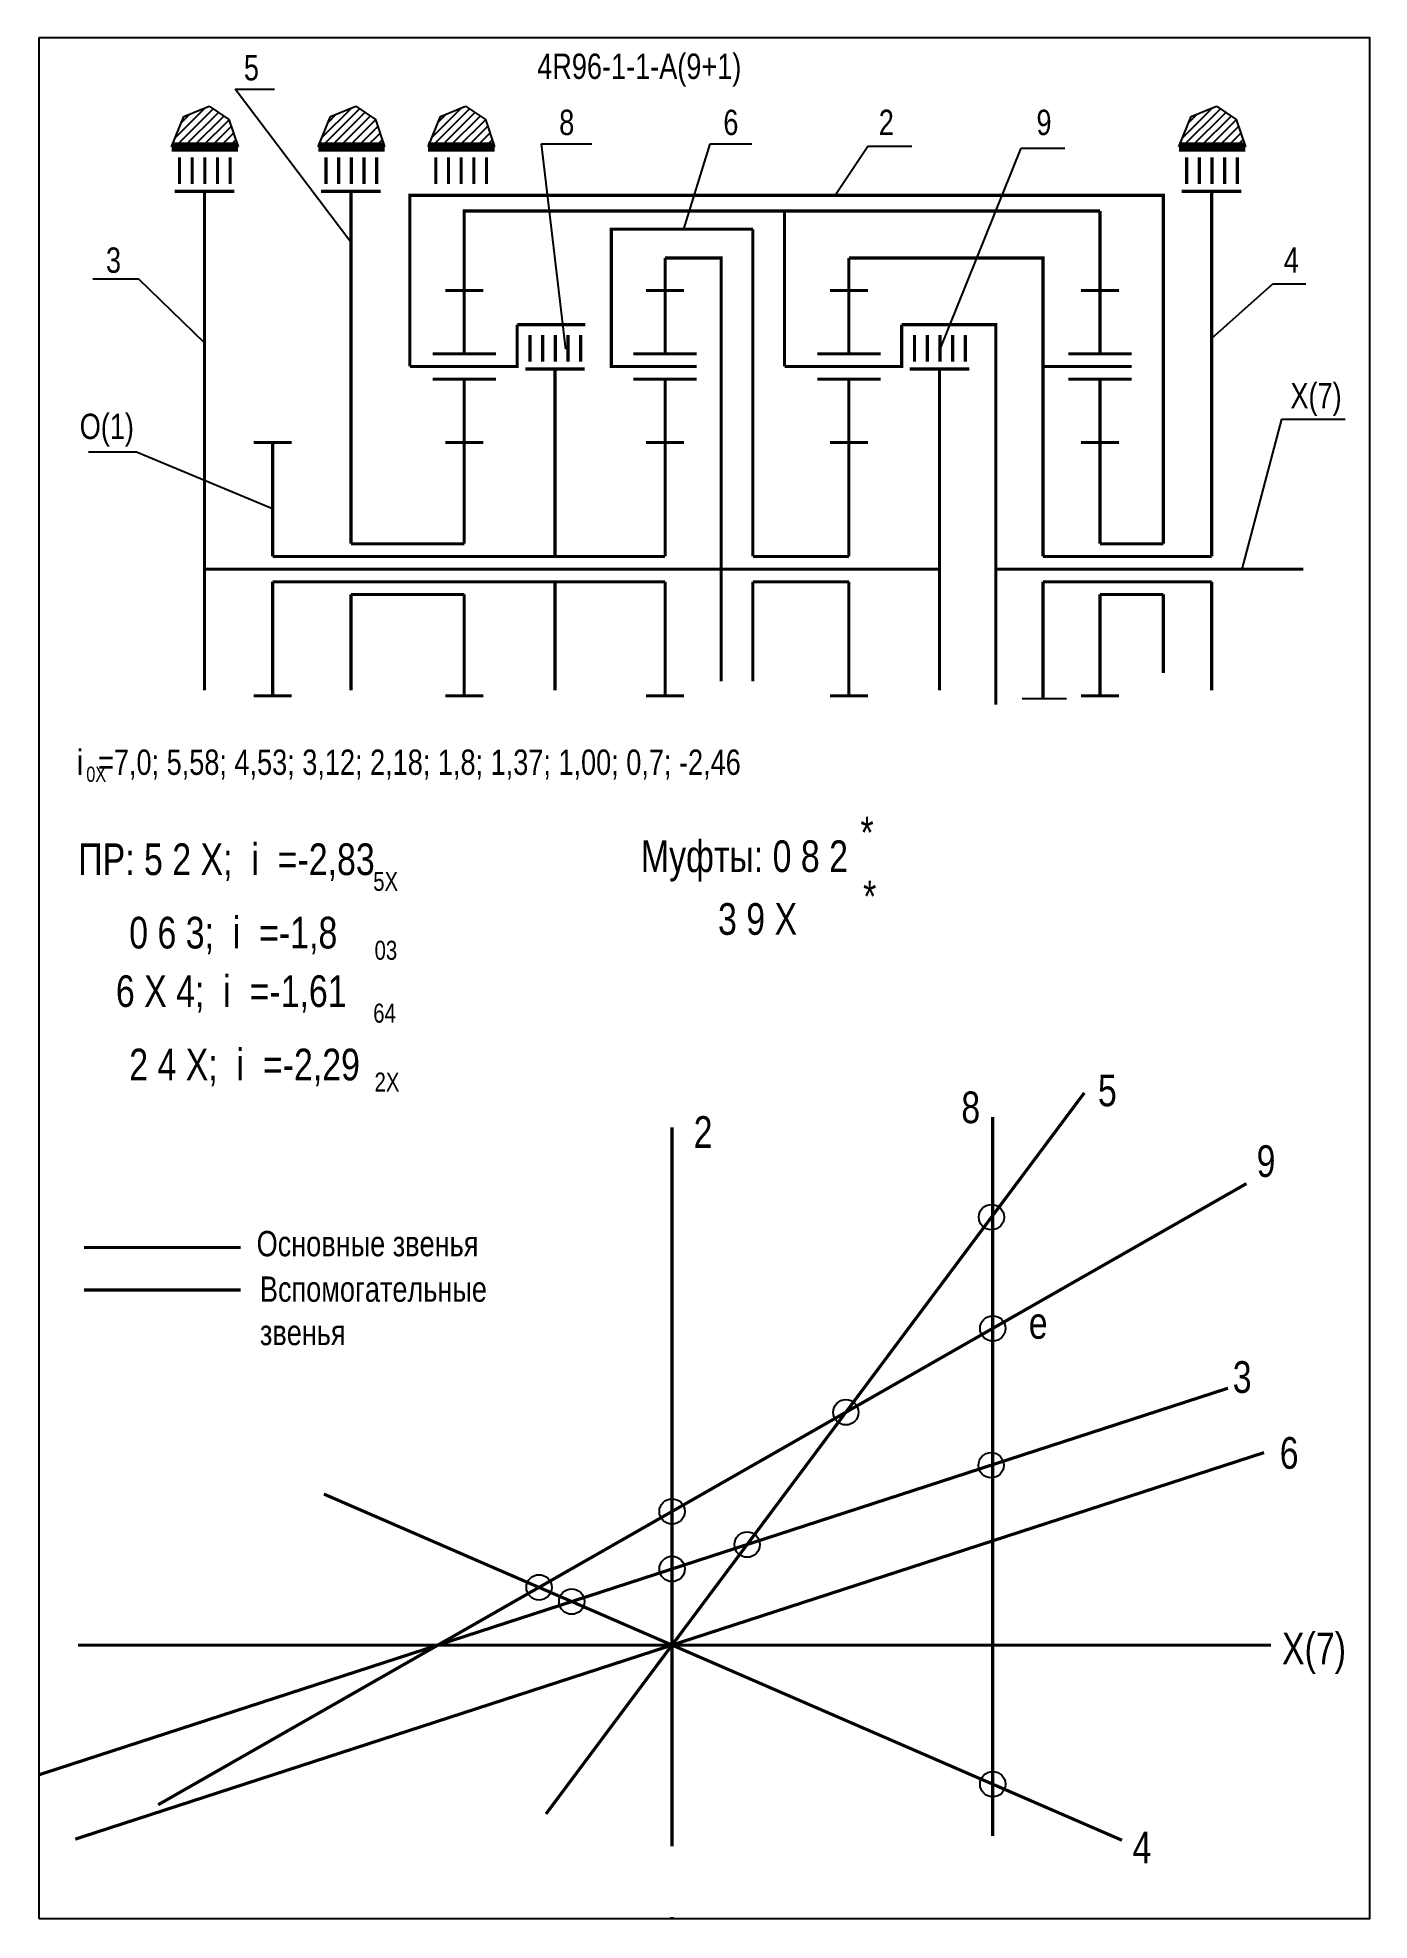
# Model space of a CAD drawing. Extents: x -353 to -142, y 153 to 450.
import ezdxf

# ---------------------------------------------------------------- set-up
doc = ezdxf.new("R2010")
doc.units = 0
doc.header["$LTSCALE"] = 15
doc.linetypes.add('DASHED', pattern=[0.75, 0.5, -0.25])
doc.layers.add('DIM', color=92, linetype='CONTINUOUS')
doc.layers.add('MAIN', color=5, linetype='CONTINUOUS')
doc.styles.add('AMK', font='amk.shx', dxfattribs={"width": 0.8})

msp = doc.modelspace()

# ---------------------------------------------------------------- hatches: boundary and pattern name
at = {"layer": 'DIM'}
h = msp.add_hatch(dxfattribs=at)
h.set_pattern_fill('_USER', color=0, angle=45, style=0, pattern_type=0)
h.set_pattern_definition([(45, (-79.2852, 6.9098), (-0.7071068, 0.7071068), [])])
h.paths.add_polyline_path([(-329.58, 437.43), (-331.53, 432.61), (-321.03, 432.61), (-322.48, 436.93), (-325.59, 439.05)])
h = msp.add_hatch(dxfattribs=at)
h.set_pattern_fill('_USER', color=0, angle=45, style=0, pattern_type=0)
h.set_pattern_definition([(45, (-56.155, 6.9098), (-0.7071068, 0.7071068), [])])
h.paths.add_polyline_path([(-306.45, 437.43), (-308.39, 432.61), (-297.9, 432.61), (-299.35, 436.93), (-302.46, 439.05)])
h = msp.add_hatch(dxfattribs=at)
h.set_pattern_fill('_USER', color=0, angle=45, style=0, pattern_type=0)
h.set_pattern_definition([(45, (-38.8072, 6.9098), (-0.7071068, 0.7071068), [])])
h.paths.add_polyline_path([(-289.1, 437.43), (-291.05, 432.61), (-280.55, 432.61), (-282, 436.93), (-285.12, 439.05)])
h = msp.add_hatch(dxfattribs=at)
h.set_pattern_fill('_USER', color=0, angle=45, style=0, pattern_type=0)
h.set_pattern_definition([(45, (79.7355, 6.9098), (-0.7071068, 0.7071068), [])])
h.paths.add_polyline_path([(-170.56, 437.43), (-172.5, 432.61), (-162.01, 432.61), (-163.46, 436.93), (-166.57, 439.05)])

# ---------------------------------------------------------------- linework, layer by layer
at = {"layer": 'DIM', "color": 0}
for p, q in [((-303.22, 417.57), (-321.5, 441.74)), ((-321.5, 441.74), (-315.28, 441.74)), ((-331.53, 432.61), (-329.58, 437.43)), ((-329.58, 437.43), (-325.59, 439.05)), ((-325.59, 439.05), (-322.48, 436.93)), ((-308.39, 432.61), (-306.45, 437.43)), ((-306.45, 437.43), (-302.46, 439.05)), ((-302.46, 439.05), (-299.35, 436.93)), ((-291.05, 432.61), (-289.1, 437.43)), ((-289.1, 437.43), (-285.12, 439.05)), ((-285.12, 439.05), (-282, 436.93)), ((-172.5, 432.61), (-170.56, 437.43)), ((-170.56, 437.43), (-166.57, 439.05)), ((-166.57, 439.05), (-163.46, 436.93)), ((-322.48, 436.93), (-321.03, 432.61)), ((-299.35, 436.93), (-297.9, 432.61)), ((-282, 436.93), (-280.55, 432.61)), ((-163.46, 436.93), (-162.01, 432.61)), ((-269.31, 400.66), (-273.11, 433.11)), ((-273.11, 433.11), (-265.16, 433.11)), ((-250.64, 419.62), (-246.49, 433.11)), ((-246.49, 433.11), (-239.92, 433.11)), ((-226.79, 424.98), (-221.6, 432.76)), ((-221.6, 432.76), (-214.69, 432.76)), ((-210.2, 400.66), (-197.41, 432.42)), ((-197.41, 432.42), (-190.49, 432.42)), ((-336.71, 411.71), (-343.97, 411.71)), ((-326.35, 401.69), (-336.71, 411.71)), ((-167.33, 402.38), (-157.66, 411.01)), ((-157.66, 411.01), (-152.47, 411.01)), ((-162.49, 365.95), (-156.27, 389.61)), ((-156.27, 389.61), (-146.25, 389.61)), ((-337.06, 384.43), (-344.66, 384.43)), ((-315.58, 375.46), (-337.06, 384.43)), ((-197.27, 345.54), (-190.24, 345.54))]:
    msp.add_line(p, q, dxfattribs=at)
at = {"layer": 'DIM', "color": 0, "const_width": 0.5}
for points in [[(-326.35, 374.89), (-326.35, 425.59)], [(-303.22, 374.89), (-303.22, 425.59)], [(-174.95, 369.95), (-174.95, 424.98), (-293.91, 424.98), (-293.91, 397.95)], [(-167.33, 374.89), (-167.33, 425.59)], [(-285.33, 416.65), (-285.33, 422.5), (-184.96, 422.5)], [(-234.76, 422.5), (-234.76, 397.95)], [(-258.22, 397.95), (-262.1, 397.95), (-262.1, 419.62), (-239.76, 419.62)], [(-239.76, 419.62), (-239.76, 367.95)], [(-253.62, 415.08), (-244.76, 415.08), (-244.76, 348.25)], [(-224.61, 415.08), (-193.95, 415.08), (-193.95, 367.95)], [(-280.33, 397.95), (-276.97, 397.95), (-276.97, 404.56)], [(-219.61, 397.95), (-216.26, 397.95), (-216.26, 404.56)], [(-216.26, 404.56), (-201.39, 404.56), (-201.39, 344.54)], [(-271.01, 367.95), (-271.01, 397.54)], [(-210.29, 365.95), (-210.29, 397.54)], [(-326.35, 365.95), (-326.35, 374.89)], [(-303.22, 369.95), (-303.22, 374.89)], [(-167.33, 367.95), (-167.33, 374.89)], [(-303.22, 369.95), (-285.33, 369.95)], [(-326.35, 365.95), (-244.76, 365.95)], [(-326.35, 346.82), (-326.35, 365.95)], [(-315.58, 367.95), (-253.62, 367.95)], [(-244.76, 365.95), (-210.29, 365.95)], [(-239.76, 367.95), (-224.61, 367.95)], [(-210.29, 346.84), (-210.29, 365.95)], [(-201.39, 365.95), (-152.87, 365.95)], [(-193.95, 367.95), (-167.33, 367.95)], [(-315.58, 363.95), (-253.62, 363.95)], [(-271.01, 346.84), (-271.01, 363.95)], [(-239.76, 363.95), (-224.61, 363.95)], [(-239.76, 363.95), (-239.76, 348.25)], [(-193.95, 363.95), (-167.33, 363.95)], [(-193.95, 363.95), (-193.95, 345.54)], [(-167.33, 346.82), (-167.33, 363.95)], [(-303.22, 361.95), (-285.33, 361.95)], [(-303.22, 346.82), (-303.22, 361.95)], [(-174.95, 361.95), (-174.95, 349.53)], [(-272.42, 169.42), (-187.44, 283.26)], [(-201.89, 279.43), (-201.89, 165.92)], [(-252.52, 277.82), (-252.52, 164.31)], [(-161.83, 268.94), (-333.65, 170.87)], [(-345.35, 258.86), (-320.63, 258.86)], [(-352.43, 175.61), (-164.74, 236.64)], [(-181.48, 165.26), (-307.49, 219.92)], [(-346.33, 196.07), (-157.94, 196.07)], [(-252.52, 153.13), (-252.52, 152.87)]]:
    msp.add_lwpolyline(points, dxfattribs=at)
at = {"layer": 'DIM', "color": 0}
for points in [[(-184.96, 369.95, 0.5, 0.5, 0), (-174.95, 369.95, 0.5, 0.5, 0)], [(-184.96, 361.95, 0.5, 0.5, 0), (-174.95, 361.95, 0.5, 0.5, 0)]]:
    msp.add_lwpolyline(points, format="xyseb", dxfattribs=at)
at = {"layer": 'DIM', "color": 0, "linetype": 'DASHED'}
msp.add_lwpolyline([(-345.35, 252.15, 0.5, 0.5, 0), (-320.63, 252.15, 0.5, 0.5, 0)], format="xyseb", dxfattribs=at)
at = {"layer": 'DIM', "color": 0, "linetype": 'DASHED', "const_width": 0.5}
msp.add_lwpolyline([(-346.74, 165.44), (-159.05, 226.47)], dxfattribs=at)
at = {"layer": 'DIM', "color": 0}
for centre in [(-202.09, 263.64), (-201.89, 246.07), (-225.08, 232.83), (-202.14, 224.47), (-252.52, 217.17), (-240.67, 211.94), (-252.52, 208.09), (-273.52, 205.19), (-268.36, 202.94), (-201.89, 174.11)]:
    msp.add_circle(centre, 2, dxfattribs=at)
at = {"layer": 'MAIN'}
for points in [[(-352.43, 152.87), (-352.43, 449.87)], [(-352.43, 449.87), (-142.43, 449.87), (-142.43, 152.87), (-352.43, 152.87)]]:
    msp.add_lwpolyline(points, dxfattribs=at)
at = {"layer": 'MAIN', "color": 0}
for points, const_width in [([(-331.53, 432.61), (-321.03, 432.61)], 1.5), ([(-322.29, 430.96), (-322.29, 426.76)], 0.5), ([(-308.39, 432.61), (-297.9, 432.61)], 1.5), ([(-299.16, 430.96), (-299.16, 426.76)], 0.5), ([(-291.05, 432.61), (-280.55, 432.61)], 1.5), ([(-281.81, 430.96), (-281.81, 426.76)], 0.5), ([(-172.5, 432.61), (-162.01, 432.61)], 1.5), ([(-163.27, 430.96), (-163.27, 426.76)], 0.5), ([(-331.06, 425.59), (-321.65, 425.59)], 0.5), ([(-307.93, 425.59), (-298.52, 425.59)], 0.5), ([(-172.04, 425.59), (-162.63, 425.59)], 0.5), ([(-184.96, 399.95), (-184.96, 422.5)], 0.5), ([(-285.33, 409.95), (-285.33, 416.65)], 0.5), ([(-253.62, 409.95), (-253.62, 415.08)], 0.5), ([(-224.61, 409.95), (-224.61, 415.08)], 0.5), ([(-285.33, 409.95), (-288.33, 409.95)], 0.5), ([(-285.33, 399.95), (-285.33, 409.95)], 0.5), ([(-285.33, 409.95), (-282.33, 409.95)], 0.5), ([(-253.62, 409.95), (-256.62, 409.95)], 0.5), ([(-253.62, 399.95), (-253.62, 409.95)], 0.5), ([(-253.62, 409.95), (-250.62, 409.95)], 0.5), ([(-224.61, 409.95), (-227.61, 409.95)], 0.5), ([(-224.61, 399.95), (-224.61, 409.95)], 0.5), ([(-224.61, 409.95), (-221.61, 409.95)], 0.5), ([(-184.96, 409.95), (-187.96, 409.95)], 0.5), ([(-184.96, 409.95), (-181.96, 409.95)], 0.5), ([(-276.97, 404.56), (-266.23, 404.56)], 0.5), ([(-266.94, 402.91), (-266.94, 398.71)], 0.5), ([(-206.23, 402.91), (-206.23, 398.71)], 0.5), ([(-280.33, 397.95), (-293.91, 397.95)], 0.5), ([(-285.33, 395.95), (-290.33, 395.95)], 0.5), ([(-285.33, 385.95), (-285.33, 395.95), (-280.33, 395.95)], 0.5), ([(-275.71, 397.54), (-266.3, 397.54)], 0.5), ([(-253.62, 395.95), (-258.62, 395.95)], 0.5), ([(-248.62, 397.95), (-258.22, 397.95)], 0.5), ([(-253.62, 385.95), (-253.62, 395.95), (-248.62, 395.95)], 0.5), ([(-219.61, 397.95), (-234.76, 397.95)], 0.5), ([(-224.61, 395.95), (-229.61, 395.95)], 0.5), ([(-224.61, 385.95), (-224.61, 395.95), (-219.61, 395.95)], 0.5), ([(-215, 397.54), (-205.58, 397.54)], 0.5), ([(-179.96, 397.95), (-193.95, 397.95)], 0.5), ([(-184.96, 395.95), (-189.96, 395.95)], 0.5), ([(-184.96, 385.95), (-184.96, 395.95), (-179.96, 395.95)], 0.5), ([(-315.58, 385.95), (-318.58, 385.95)], 0.5), ([(-315.58, 367.95), (-315.58, 385.95)], 0.5), ([(-315.58, 385.95), (-312.58, 385.95)], 0.5), ([(-285.33, 385.95), (-288.33, 385.95)], 0.5), ([(-285.33, 369.95), (-285.33, 385.95)], 0.5), ([(-285.33, 385.95), (-282.33, 385.95)], 0.5), ([(-253.62, 385.95), (-256.62, 385.95)], 0.5), ([(-253.62, 367.95), (-253.62, 385.95)], 0.5), ([(-253.62, 385.95), (-250.62, 385.95)], 0.5), ([(-224.61, 385.95), (-227.61, 385.95)], 0.5), ([(-224.61, 367.95), (-224.61, 385.95)], 0.5), ([(-224.61, 385.95), (-221.61, 385.95)], 0.5), ([(-184.96, 385.95), (-187.96, 385.95)], 0.5), ([(-184.96, 369.95), (-184.96, 385.95)], 0.5), ([(-184.96, 385.95), (-181.96, 385.95)], 0.5), ([(-315.58, 363.95), (-315.58, 345.95)], 0.5), ([(-253.62, 363.95), (-253.62, 345.95)], 0.5), ([(-224.61, 363.95), (-224.61, 345.95)], 0.5), ([(-285.33, 361.95), (-285.33, 345.95)], 0.5), ([(-184.96, 361.95), (-184.96, 345.95)], 0.5), ([(-315.58, 345.95), (-318.58, 345.95)], 0.5), ([(-315.58, 345.95), (-312.58, 345.95)], 0.5), ([(-285.33, 345.95), (-288.33, 345.95)], 0.5), ([(-285.33, 345.95), (-282.33, 345.95)], 0.5), ([(-253.62, 345.95), (-256.62, 345.95)], 0.5), ([(-253.62, 345.95), (-250.62, 345.95)], 0.5), ([(-224.61, 345.95), (-227.61, 345.95)], 0.5), ([(-224.61, 345.95), (-221.61, 345.95)], 0.5), ([(-184.96, 345.95), (-187.96, 345.95)], 0.5), ([(-184.96, 345.95), (-181.96, 345.95)], 0.5)]:
    msp.add_lwpolyline(points, dxfattribs=dict(at, const_width=const_width))
for points in [[(-330.29, 430.96, 0.5, 0.5, 0), (-330.29, 426.76, 0.5, 0.5, 0)], [(-328.29, 430.96, 0.5, 0.5, 0), (-328.29, 426.76, 0.5, 0.5, 0)], [(-326.29, 430.96, 0.5, 0.5, 0), (-326.29, 426.76, 0.5, 0.5, 0)], [(-324.29, 430.96, 0.5, 0.5, 0), (-324.29, 426.76, 0.5, 0.5, 0)], [(-307.16, 430.96, 0.5, 0.5, 0), (-307.16, 426.76, 0.5, 0.5, 0)], [(-305.16, 430.96, 0.5, 0.5, 0), (-305.16, 426.76, 0.5, 0.5, 0)], [(-303.16, 430.96, 0.5, 0.5, 0), (-303.16, 426.76, 0.5, 0.5, 0)], [(-301.16, 430.96, 0.5, 0.5, 0), (-301.16, 426.76, 0.5, 0.5, 0)], [(-289.81, 430.96, 0.5, 0.5, 0), (-289.81, 426.76, 0.5, 0.5, 0)], [(-287.81, 430.96, 0.5, 0.5, 0), (-287.81, 426.76, 0.5, 0.5, 0)], [(-285.81, 430.96, 0.5, 0.5, 0), (-285.81, 426.76, 0.5, 0.5, 0)], [(-283.81, 430.96, 0.5, 0.5, 0), (-283.81, 426.76, 0.5, 0.5, 0)], [(-171.27, 430.96, 0.5, 0.5, 0), (-171.27, 426.76, 0.5, 0.5, 0)], [(-169.27, 430.96, 0.5, 0.5, 0), (-169.27, 426.76, 0.5, 0.5, 0)], [(-167.27, 430.96, 0.5, 0.5, 0), (-167.27, 426.76, 0.5, 0.5, 0)], [(-165.27, 430.96, 0.5, 0.5, 0), (-165.27, 426.76, 0.5, 0.5, 0)], [(-274.94, 402.91, 0.5, 0.5, 0), (-274.94, 398.71, 0.5, 0.5, 0)], [(-272.94, 402.91, 0.5, 0.5, 0), (-272.94, 398.71, 0.5, 0.5, 0)], [(-270.94, 402.91, 0.5, 0.5, 0), (-270.94, 398.71, 0.5, 0.5, 0)], [(-268.94, 402.91, 0.5, 0.5, 0), (-268.94, 398.71, 0.5, 0.5, 0)], [(-214.23, 402.91, 0.5, 0.5, 0), (-214.23, 398.71, 0.5, 0.5, 0)], [(-212.23, 402.91, 0.5, 0.5, 0), (-212.23, 398.71, 0.5, 0.5, 0)], [(-210.23, 402.91, 0.5, 0.5, 0), (-210.23, 398.71, 0.5, 0.5, 0)], [(-208.23, 402.91, 0.5, 0.5, 0), (-208.23, 398.71, 0.5, 0.5, 0)], [(-280.33, 399.95, 0.5, 0.5, 0), (-290.33, 399.95, 0.5, 0.5, 0)], [(-248.62, 399.95, 0.5, 0.5, 0), (-258.62, 399.95, 0.5, 0.5, 0)], [(-219.61, 399.95, 0.5, 0.5, 0), (-229.61, 399.95, 0.5, 0.5, 0)], [(-179.96, 399.95, 0.5, 0.5, 0), (-189.96, 399.95, 0.5, 0.5, 0)]]:
    msp.add_lwpolyline(points, format="xyseb", dxfattribs=at)

# ---------------------------------------------------------------- texts
at = {"layer": 'DIM', "color": 0, "style": 'AMK', "width": 0.8}
for s, height, p in [('5', 4, (-320.12, 443.12)), ('4R96-1-1-A(9+1)', 4, (-273.81, 443.35)), ('8', 4, (-270.34, 434.49)), ('6', 4, (-244.42, 434.49)), ('2', 4, (-219.88, 434.49)), ('9', 4, (-194.99, 434.49)), ('3', 4, (-341.9, 412.74)), ('4', 4, (-155.93, 412.74)), ('X(7)', 4, (-154.89, 391.34)), ('O(1)', 4, (-346.04, 386.5)), ('i  =7,0; 5,58; 4,53; 3,12; 2,18; 1,8; 1,37; 1,00; 0,7; -2,46', 4, (-346.47, 333.47)), ('0X', 2.4, (-345, 332.37)), ('*', 5, (-222.78, 321.86)), (' ПР: 5 2 X;  i  =-2,83', 5, (-347.76, 317.65)), ('Муфты: 0 8 2', 5, (-257.44, 318.13)), ('5X', 3, (-299.7, 315.16)), ('*', 5, (-222.35, 311.79)), ('       3 9 X', 5, (-255.67, 308.22)), ('    0 6 3;  i  =-1,8', 5, (-344.17, 306.06)), ('03', 3, (-299.49, 304.28)), ('     6 X 4;  i  =-1,61', 5, (-347.76, 296.83)), ('64', 3, (-299.7, 294.35)), ('    2 4 X;  i  =-2,29', 5, (-344.17, 285.24)), ('2X', 3, (-299.49, 283.47)), ('5', 5, (-185.28, 281.15)), ('8', 5, (-206.85, 278.48)), ('2', 5, (-249.11, 274.58)), ('9', 5, (-160.23, 269.99)), ('Основные звенья', 4, (-318.11, 257.46)), ('Вспомогательные ', 4, (-317.59, 250.28)), ('e', 5, (-196.2, 244.44)), ('звенья', 4, (-317.59, 243.43)), ('3', 5, (-164, 235.9)), ('6', 5, (-156.58, 223.92)), ('X(7)', 5, (-156.22, 193.04)), ('4', 5, (-179.81, 161.63))]:
    msp.add_text(s, height=height, dxfattribs=at).set_placement(p)

doc.saveas('drawing.dxf')
